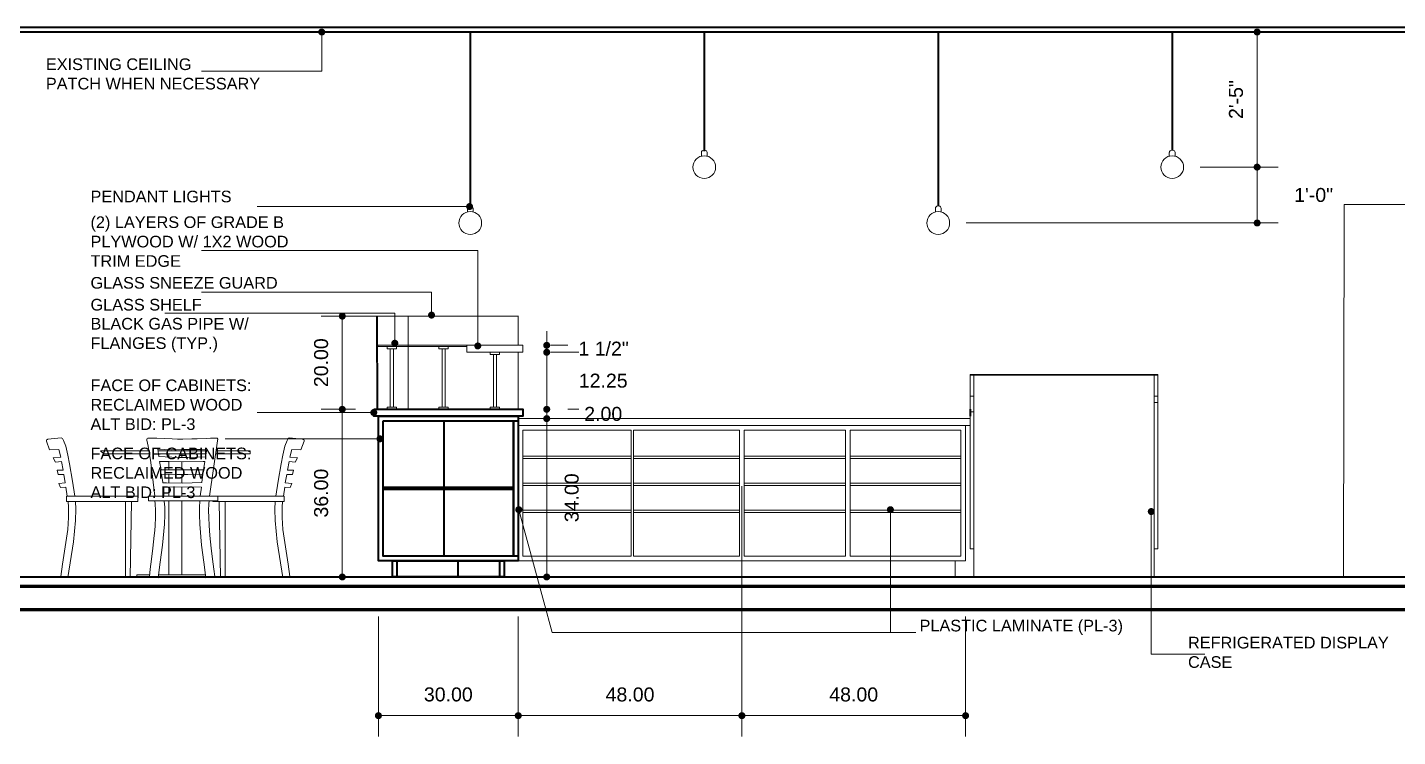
# Model space of a CAD drawing. Extents: x -566 to 72611, y -487 to 32334.
# Drawn here: x 179.1 to 473.2, y 659.2 to 811.4 of the extents above; entities that cross this region are included whole.
import ezdxf

# ---------------------------------------------------------------- set-up
doc = ezdxf.new("R2010")
doc.units = 0
doc.header["$LTSCALE"] = 0.5
doc.header["$MEASUREMENT"] = 0
doc.layers.get('0').update_dxf_attribs({"color": 20, "linetype": 'CONTINUOUS'})
doc.layers.get('DEFPOINTS').update_dxf_attribs({"linetype": 'CONTINUOUS', "lineweight": 5})
for name, color, linetype, lineweight in [('Annotations', 40, 'CONTINUOUS', 5), ('Framing', 142, 'CONTINUOUS', 35), ('viewed', 160, 'CONTINUOUS', 13), ('walls', 191, 'CONTINUOUS', 60)]:
    doc.layers.add(name, color=color, linetype=linetype, lineweight=lineweight)
doc.layers.add('layout', color=7, linetype='CONTINUOUS', lineweight=5, true_color=0xcfcfcf)
doc.styles.get("Standard").update_dxf_attribs({"font": 'arial.ttf'})
doc.dimstyles.new('Arch96', dxfattribs={"dimscale": 96, "dimtxt": 0.03125, "dimasz": 0.015625, "dimexe": 0.046875, "dimexo": 0.0625, "dimgap": 0.03125, "dimtad": 1, "dimtoh": 1, "dimdec": 4, "dimzin": 3, "dimdsep": 46, "dimlunit": 4, "dimtxsty": 'Standard', "dimblk": 'DOT', "dimcen": 0, "dimdle": 0.046875, "dimclrd": 256, "dimclre": 256, "dimclrt": 256, "dimaunit": 1, "dimadec": 3, "dimazin": 2, "dimtfac": 1, "dimtdec": 4, "dimtmove": 2, "dimatfit": 3, "dimldrblk": 'ARO14', "dimfxl": 1, "dimfrac": 2, "dimlwd": -1, "dimlwe": -1, "dimarcsym": 0})
doc.dimstyles.new('Arch96 IN', dxfattribs={"dimscale": 96, "dimtxt": 0.03125, "dimasz": 0.015625, "dimexe": 0.046875, "dimexo": 0.125, "dimgap": 0.03125, "dimtad": 1, "dimtoh": 1, "dimzin": 3, "dimdsep": 46, "dimtxsty": 'Standard', "dimblk": 'DOT', "dimcen": 0, "dimdle": 0.046875, "dimclrd": 256, "dimclre": 256, "dimclrt": 256, "dimaunit": 1, "dimadec": 3, "dimazin": 2, "dimtfac": 1, "dimtmove": 2, "dimatfit": 3, "dimldrblk": 'ARO14', "dimfxl": 1, "dimfrac": 2, "dimlwd": -1, "dimlwe": -1, "dimarcsym": 0})

# ---------------------------------------------------------------- blocks, each defined once
blk = doc.blocks.new('_Dot')
at = {"color": 0, "linetype": 'ByBlock', "lineweight": -2}
blk.add_line((-0.5, 0), (-1, 0), dxfattribs=at)
at = {"color": 0, "linetype": 'ByBlock', "const_width": 0.5}
blk.add_lwpolyline([(-0.25, 0, 1), (0.25, 0, 1)], format="xyb", close=True, dxfattribs=at)
blk = doc.blocks.new('*D15')
at = {"layer": 'Annotations', "transparency": 16777216}
for p, q in [((249.54, 729.43), (242.21, 729.43)), ((246.71, 694.93), (246.71, 727.93)), ((249.54, 693.43), (242.21, 693.43))]:
    blk.add_line(p, q, dxfattribs=at)
at = {"layer": 'DEFPOINTS', "color": 0, "transparency": 16777216}
for p in [(246.71, 729.43), (261.54, 729.43), (261.54, 693.43)]:
    blk.add_point(p, dxfattribs=at)
at = {"layer": 'Annotations', "transparency": 16777216, "xscale": 1.5, "yscale": 1.5, "zscale": 1.5}
for p, rotation in [((246.71, 729.43), 90), ((246.71, 693.43), 270)]:
    blk.add_blockref('_Dot', p, dxfattribs=dict(at, rotation=rotation))
at = {"layer": 'Annotations', "transparency": 16777216, "insert": (242.18, 711.43), "char_height": 3, "attachment_point": 5, "rotation": 90}
blk.add_mtext('36.00', dxfattribs=at)
blk = doc.blocks.new('ARO14')
blk.add_line((0, 0), (-1.02, 0))
at = {"const_width": 0.0625}
blk.add_lwpolyline([(-0.77, 0.47), (0, 0), (-0.77, -0.47)], dxfattribs=at)
blk = doc.blocks.new('*D131')
at = {"layer": 'Annotations', "transparency": 16777216}
for p, q in [((430.95, 810.43), (447.55, 810.43)), ((443.05, 782.93), (443.05, 808.93)), ((430.83, 781.43), (447.55, 781.43))]:
    blk.add_line(p, q, dxfattribs=at)
at = {"layer": 'DEFPOINTS', "color": 0, "transparency": 16777216}
for p in [(424.95, 810.43), (443.05, 810.43), (424.83, 781.43)]:
    blk.add_point(p, dxfattribs=at)
at = {"layer": 'Annotations', "transparency": 16777216, "xscale": 1.5, "yscale": 1.5, "zscale": 1.5}
for p, rotation in [((443.05, 810.43), 90), ((443.05, 781.43), 270)]:
    blk.add_blockref('_Dot', p, dxfattribs=dict(at, rotation=rotation))
at = {"layer": 'Annotations', "transparency": 16777216, "insert": (438.52, 795.93), "char_height": 3, "attachment_point": 5, "rotation": 90}
blk.add_mtext('2\'-5"', dxfattribs=at)
blk = doc.blocks.new('*D132')
at = {"layer": 'Annotations', "transparency": 16777216}
for p, q in [((430.83, 781.43), (447.55, 781.43)), ((443.05, 779.93), (443.05, 770.93)), ((380.62, 769.43), (447.55, 769.43))]:
    blk.add_line(p, q, dxfattribs=at)
at = {"layer": 'DEFPOINTS', "color": 0, "transparency": 16777216}
for p in [(424.83, 781.43), (374.62, 769.43), (443.05, 769.43)]:
    blk.add_point(p, dxfattribs=at)
at = {"layer": 'Annotations', "transparency": 16777216, "xscale": 1.5, "yscale": 1.5, "zscale": 1.5}
for p, rotation in [((443.05, 781.43), 90), ((443.05, 769.43), 270)]:
    blk.add_blockref('_Dot', p, dxfattribs=dict(at, rotation=rotation))
at = {"layer": 'Annotations', "transparency": 16777216, "insert": (455.18, 775.43), "char_height": 3, "attachment_point": 5}
blk.add_mtext('1\'-0"', dxfattribs=at)
blk = doc.blocks.new('*D133')
at = {"layer": 'Annotations', "transparency": 16777216}
for p, q in [((332.47, 712.94), (332.47, 659.15)), ((284.47, 684.93), (284.47, 659.15)), ((285.97, 663.65), (330.97, 663.65))]:
    blk.add_line(p, q, dxfattribs=at)
at = {"layer": 'DEFPOINTS', "color": 0, "transparency": 16777216}
for p in [(332.47, 724.94), (284.47, 696.93), (332.47, 663.65)]:
    blk.add_point(p, dxfattribs=at)
at = {"layer": 'Annotations', "transparency": 16777216, "xscale": 1.5, "yscale": 1.5, "zscale": 1.5, "rotation": 180}
blk.add_blockref('_Dot', (284.47, 663.65), dxfattribs=at)
at = {"layer": 'Annotations', "transparency": 16777216, "xscale": 1.5, "yscale": 1.5, "zscale": 1.5}
blk.add_blockref('_Dot', (332.47, 663.65), dxfattribs=at)
at = {"layer": 'Annotations', "transparency": 16777216, "insert": (308.47, 668.18), "char_height": 3, "attachment_point": 5}
blk.add_mtext('48.00', dxfattribs=at)
blk = doc.blocks.new('*D134')
at = {"layer": 'Annotations', "transparency": 16777216}
for p, q in [((332.47, 712.94), (332.47, 659.15)), ((380.48, 684.93), (380.48, 659.15)), ((333.97, 663.65), (378.98, 663.65))]:
    blk.add_line(p, q, dxfattribs=at)
at = {"layer": 'DEFPOINTS', "color": 0, "transparency": 16777216}
for p in [(332.47, 724.94), (380.48, 696.93), (380.48, 663.65)]:
    blk.add_point(p, dxfattribs=at)
at = {"layer": 'Annotations', "transparency": 16777216, "xscale": 1.5, "yscale": 1.5, "zscale": 1.5, "rotation": 180}
blk.add_blockref('_Dot', (332.47, 663.65), dxfattribs=at)
at = {"layer": 'Annotations', "transparency": 16777216, "xscale": 1.5, "yscale": 1.5, "zscale": 1.5}
blk.add_blockref('_Dot', (380.48, 663.65), dxfattribs=at)
at = {"layer": 'Annotations', "transparency": 16777216, "insert": (356.47, 668.18), "char_height": 3, "attachment_point": 5}
blk.add_mtext('48.00', dxfattribs=at)
blk = doc.blocks.new('*D135')
at = {"layer": 'Annotations', "transparency": 16777216}
for p, q in [((254.47, 684.93), (254.47, 659.15)), ((284.47, 684.93), (284.47, 659.15)), ((282.97, 663.65), (255.97, 663.65))]:
    blk.add_line(p, q, dxfattribs=at)
at = {"layer": 'DEFPOINTS', "color": 0, "transparency": 16777216}
for p in [(254.47, 696.93), (284.47, 696.93), (254.47, 663.65)]:
    blk.add_point(p, dxfattribs=at)
at = {"layer": 'Annotations', "transparency": 16777216, "xscale": 1.5, "yscale": 1.5, "zscale": 1.5, "rotation": 180}
blk.add_blockref('_Dot', (254.47, 663.65), dxfattribs=at)
at = {"layer": 'Annotations', "transparency": 16777216, "xscale": 1.5, "yscale": 1.5, "zscale": 1.5}
blk.add_blockref('_Dot', (284.47, 663.65), dxfattribs=at)
at = {"layer": 'Annotations', "transparency": 16777216, "insert": (269.47, 668.19), "char_height": 3, "attachment_point": 5}
blk.add_mtext('30.00', dxfattribs=at)
blk = doc.blocks.new('*D136')
at = {"layer": 'Annotations', "transparency": 16777216}
for p, q in [((297.47, 741.68), (295.09, 741.68)), ((290.59, 730.93), (290.59, 740.18)), ((297.47, 729.43), (295.09, 729.43))]:
    blk.add_line(p, q, dxfattribs=at)
at = {"layer": 'DEFPOINTS', "color": 0, "transparency": 16777216}
for p in [(285.47, 741.68), (290.59, 741.68), (285.47, 729.43)]:
    blk.add_point(p, dxfattribs=at)
at = {"layer": 'Annotations', "transparency": 16777216, "xscale": 1.5, "yscale": 1.5, "zscale": 1.5}
for p, rotation in [((290.59, 741.68), 90), ((290.59, 729.43), 270)]:
    blk.add_blockref('_Dot', p, dxfattribs=dict(at, rotation=rotation))
at = {"layer": 'Annotations', "transparency": 16777216, "insert": (302.71, 735.56), "char_height": 3, "attachment_point": 5}
blk.add_mtext('12.25', dxfattribs=at)
blk = doc.blocks.new('*D137')
at = {"layer": 'Annotations', "transparency": 16777216}
for p, q in [((290.59, 744.67), (290.59, 746.17)), ((290.59, 741.68), (290.59, 743.17)), ((291.47, 743.17), (295.09, 743.17)), ((291.47, 741.68), (295.09, 741.68)), ((290.59, 740.18), (290.59, 738.68))]:
    blk.add_line(p, q, dxfattribs=at)
at = {"layer": 'DEFPOINTS', "color": 0, "transparency": 16777216}
for p in [(285.47, 743.17), (285.47, 741.68), (290.59, 743.17)]:
    blk.add_point(p, dxfattribs=at)
at = {"layer": 'Annotations', "transparency": 16777216, "xscale": 1.5, "yscale": 1.5, "zscale": 1.5}
for p, rotation in [((290.59, 743.17), 270), ((290.59, 741.68), 90)]:
    blk.add_blockref('_Dot', p, dxfattribs=dict(at, rotation=rotation))
at = {"layer": 'Annotations', "transparency": 16777216, "insert": (302.79, 742.43), "char_height": 3, "attachment_point": 5}
blk.add_mtext('1 1/2"', dxfattribs=at)
blk = doc.blocks.new('*D138')
at = {"layer": 'Annotations', "transparency": 16777216}
for p, q in [((290.59, 730.93), (290.59, 732.43)), ((290.59, 729.43), (290.59, 727.43)), ((297.47, 729.43), (295.09, 729.43)), ((296.47, 727.43), (295.09, 727.43)), ((290.59, 725.93), (290.59, 724.43))]:
    blk.add_line(p, q, dxfattribs=at)
at = {"layer": 'DEFPOINTS', "color": 0, "transparency": 16777216}
for p in [(285.47, 729.43), (284.47, 727.43), (290.59, 727.43)]:
    blk.add_point(p, dxfattribs=at)
at = {"layer": 'Annotations', "transparency": 16777216, "xscale": 1.5, "yscale": 1.5, "zscale": 1.5}
for p, rotation in [((290.59, 729.43), 270), ((290.59, 727.43), 90)]:
    blk.add_blockref('_Dot', p, dxfattribs=dict(at, rotation=rotation))
at = {"layer": 'Annotations', "transparency": 16777216, "insert": (302.71, 728.43), "char_height": 3, "attachment_point": 5}
blk.add_mtext('2.00', dxfattribs=at)
blk = doc.blocks.new('*D139')
at = {"layer": 'Annotations', "transparency": 16777216}
for p, q in [((296.47, 727.43), (295.09, 727.43)), ((290.59, 725.93), (290.59, 694.93)), ((354.2, 693.43), (286.09, 693.43))]:
    blk.add_line(p, q, dxfattribs=at)
at = {"layer": 'DEFPOINTS', "color": 0, "transparency": 16777216}
for p in [(284.47, 727.43), (290.59, 693.43), (366.2, 693.43)]:
    blk.add_point(p, dxfattribs=at)
at = {"layer": 'Annotations', "transparency": 16777216, "xscale": 1.5, "yscale": 1.5, "zscale": 1.5}
for p, rotation in [((290.59, 727.43), 90), ((290.59, 693.43), 270)]:
    blk.add_blockref('_Dot', p, dxfattribs=dict(at, rotation=rotation))
at = {"layer": 'Annotations', "transparency": 16777216, "insert": (295.96, 710.43), "char_height": 3, "attachment_point": 5, "rotation": 90}
blk.add_mtext('34.00', dxfattribs=at)
blk = doc.blocks.new('*D140')
at = {"layer": 'Annotations', "transparency": 16777216}
for p, q in [((258.73, 749.43), (242.21, 749.43)), ((246.71, 730.93), (246.71, 747.93)), ((249.54, 729.43), (242.21, 729.43))]:
    blk.add_line(p, q, dxfattribs=at)
at = {"layer": 'DEFPOINTS', "color": 0, "transparency": 16777216}
for p in [(246.71, 749.43), (270.73, 749.43), (261.54, 729.43)]:
    blk.add_point(p, dxfattribs=at)
at = {"layer": 'Annotations', "transparency": 16777216, "xscale": 1.5, "yscale": 1.5, "zscale": 1.5}
for p, rotation in [((246.71, 749.43), 90), ((246.71, 729.43), 270)]:
    blk.add_blockref('_Dot', p, dxfattribs=dict(at, rotation=rotation))
at = {"layer": 'Annotations', "transparency": 16777216, "insert": (242.18, 739.43), "char_height": 3, "attachment_point": 5, "rotation": 90}
blk.add_mtext('20.00', dxfattribs=at)

msp = doc.modelspace()

# ---------------------------------------------------------------- linework, layer by layer
at = {"layer": 'Framing'}
for p, q in [((532.52083, 811.42877), (0.00018, 811.42877)), ((532.52083, 810.42877), (0.00023, 810.42877)), ((381.47577, 729.43022), (381.47577, 727.94157)), ((268.48981, 726.94157, 50.42839), (268.48981, 712.68517, 50.42839)), ((268.48981, 712.18517, 50.42839), (268.48981, 697.92877, 50.42839)), ((271.48981, 696.92877, 50.42839), (271.48981, 693.42877, 50.42839)), ((0.00592, 693.42877), (762.5, 693.42877))]:
    msp.add_line(p, q, dxfattribs=at)
for points in [[(253.46925, 729.43022), (285.46925, 729.43022), (285.46925, 727.94157), (253.46925, 727.94157)], [(254.46925, 727.94157), (284.46925, 727.94157), (284.46925, 696.92877), (254.46925, 696.92877)], [(255.46925, 726.94157), (283.46925, 726.94157), (283.46925, 697.92877), (255.46925, 697.92877)], [(283.46925, 726.94157), (284.46925, 726.94157), (284.46925, 697.92877), (283.46925, 697.92877)], [(257.46925, 696.92877), (281.46925, 696.92877), (281.46925, 693.42877), (257.46925, 693.42877)], [(258.46925, 696.92877), (280.46925, 696.92877), (280.46925, 693.42877), (258.46925, 693.42877)]]:
    msp.add_lwpolyline(points, close=True, dxfattribs=at)
msp.add_lwpolyline([(283.46925, 712.18517), (255.46925, 712.18517), (255.46925, 712.68517), (283.46925, 712.68517)], dxfattribs=at)
at = {"layer": 'layout'}
for points in [[(183.51851, 723.03442), (186.41215, 723.29127), (186.65216, 723.15412), (186.85788, 722.74268), (187.37218, 721.54263), (187.81792, 719.58826), (188.14364, 717.7539), (188.81224, 714.03375), (189.32655, 710.77648), (187.68077, 710.77648), (187.40065, 712.73084), (186.24071, 712.66227), (185.86355, 713.51945), (187.26717, 713.61601), (186.92475, 715.45483), (185.7264, 715.40524), (185.48639, 716.33099), (186.79823, 716.38095), (186.46358, 718.20821), (185.17781, 718.07963), (184.6635, 719.00538), (186.28924, 719.17418), (185.89784, 720.8226), (183.90919, 720.71974), (183.22345, 722.60553), (183.25632, 722.81125), (183.31385, 722.92344), (183.42316, 722.97518), (183.52673, 723.04991)], [(205.20136, 720.4804), (194.81248, 720.47973), (195.55447, 719.83456), (205.309, 719.83456)], [(217.57248, 720.4812), (207.18115, 720.48053)], [(219.53653, 719.83456), (226.94303, 719.83456), (226.94387, 720.48181), (219.63069, 720.48133)], [(238.23784, 723.03442), (235.34421, 723.29127), (235.1042, 723.15412), (234.89848, 722.74268), (234.38417, 721.54263), (233.93844, 719.58826), (233.61271, 717.7539), (232.94411, 714.03375), (232.4298, 710.77648), (234.07559, 710.77648), (234.3557, 712.73084), (235.51564, 712.66227), (235.8928, 713.51945), (234.48918, 713.61601), (234.8316, 715.45483), (236.02995, 715.40524), (236.26996, 716.33099), (234.95813, 716.38095), (235.29278, 718.20821), (236.57854, 718.07963), (237.09285, 719.00538), (235.46711, 719.17418), (235.85851, 720.8226), (237.84717, 720.71974), (238.53291, 722.60553), (238.50003, 722.81125), (238.4425, 722.92344), (238.33319, 722.97518), (238.22962, 723.04991)], [(207.28435, 719.83456), (217.46831, 719.83456)], [(209.48716, 718.19462), (209.48694, 716.43385)], [(212.26453, 719.10824), (212.26462, 719.83456), (209.48736, 719.83456), (209.48728, 719.19153)], [(212.26419, 716.43385), (212.26441, 718.13998)], [(209.48682, 715.46581), (209.48659, 713.61876)], [(212.26384, 713.5982), (212.26407, 715.44925)], [(209.48648, 712.75424), (209.48624, 710.78546)], [(212.26349, 710.78546), (212.26374, 712.74934)], [(209.48611, 709.79955), (209.48413, 693.86107), (212.26139, 693.86107), (212.26337, 709.79955)], [(219.9858, 710.77648), (234.24702, 710.77648), (234.24702, 709.645), (218.92069, 709.645), (218.92069, 709.79955)], [(205.3476, 693.86107), (202.58871, 693.86107), (202.58871, 693.42877), (219.15681, 693.42877), (219.15681, 693.50637)], [(217.34911, 693.86107), (207.28307, 693.86107)]]:
    msp.add_lwpolyline(points, dxfattribs=at)
for points in [[(219.84207, 723.22269), (219.97922, 723.01697), (219.94493, 722.63981), (218.21913, 710.78546), (216.18683, 710.78546), (216.46267, 712.74193), (208.42627, 712.75611), (208.42279, 710.78546), (206.47996, 710.78546), (205.61292, 718.01106), (205.02541, 721.53614), (204.76854, 722.80145), (204.77289, 723.03412), (204.8586, 723.17126), (204.97861, 723.22269), (205.12499, 723.21478), (206.13837, 723.26264), (206.89546, 723.22282), (210.20739, 723.08555), (211.38108, 723.04528), (212.50463, 723.05126), (214.42471, 723.08555), (215.55618, 723.11983), (217.61341, 723.18841), (218.4363, 723.25698)], [(217.633, 720.85688), (217.3734, 719.24539), (213.56753, 719.10824), (211.5103, 719.10824), (207.37318, 719.27857), (207.11987, 720.86404), (210.00167, 720.75402), (212.25135, 720.76437), (216.29335, 720.8226)], [(217.21844, 718.19895), (216.95802, 716.43385), (207.84158, 716.43385), (207.51585, 718.19963), (209.53879, 718.19449), (212.71035, 718.13106), (216.84865, 718.20187)], [(216.81637, 715.47381), (216.56839, 713.6846), (212.38462, 713.59731), (209.00734, 713.62231), (208.25303, 713.65659), (208.17063, 713.68593), (207.92485, 715.47381), (211.27029, 715.45667), (213.56753, 715.43952)], [(187.81792, 693.29006), (189.05225, 701.00465), (189.48084, 705.58198), (189.49798, 708.01637), (189.42941, 709.645), (187.86935, 709.645), (187.92078, 708.41067), (187.93792, 706.21629), (187.81792, 703.64476), (186.68644, 696.20446), (186.275, 693.49578)], [(202.83567, 710.77648), (187.50933, 710.77648), (187.50933, 709.645), (202.83567, 709.645)], [(200.16127, 693.32434), (200.16127, 709.645), (201.49762, 709.645), (201.18988, 693.32434)], [(205.09446, 710.78546), (219.9858, 710.78546), (219.9858, 709.79955), (205.09446, 709.79955)], [(207.21332, 693.26547), (207.60166, 696.58162), (208.11596, 700.28463), (208.52741, 704.77624), (208.59598, 706.79917), (208.59598, 708.41067), (208.49114, 709.72478), (208.45884, 709.79955), (206.49888, 709.79955), (206.53876, 709.1307), (206.60733, 707.69064), (206.59019, 706.16486), (206.52161, 704.50194), (206.45304, 703.40475), (206.35018, 702.30756), (206.05874, 699.59888), (205.75015, 697.23307), (205.51014, 695.10727), (205.30442, 693.53007)], [(217.41886, 693.26547), (217.03052, 696.58162), (216.51622, 700.28463), (216.10477, 704.77624), (216.0362, 706.79917), (216.0362, 708.41067), (216.14104, 709.72478), (216.16556, 709.79955), (218.13407, 709.79955), (218.09342, 709.1307), (218.02485, 707.69064), (218.04199, 706.16486), (218.11057, 704.50194), (218.17914, 703.40475), (218.282, 702.30756), (218.57344, 699.59888), (218.88203, 697.23307), (219.12204, 695.10727), (219.32776, 693.53007)], [(221.59508, 693.32434), (221.59508, 709.645), (220.25873, 709.645), (220.56647, 693.32434)], [(233.93844, 693.29006), (232.7041, 701.00465), (232.27551, 705.58198), (232.25837, 708.01637), (232.32694, 709.645), (233.88701, 709.645), (233.83558, 708.41067), (233.81843, 706.21629), (233.93844, 703.64476), (235.06991, 696.20446), (235.48136, 693.49578)]]:
    msp.add_lwpolyline(points, close=True, dxfattribs=at)
at = {"layer": 'viewed'}
for p, q in [((274.06843, 773.12595), (274.06843, 810.42877)), ((274.30843, 773.12595), (274.30843, 810.42877)), ((324.28271, 784.84078), (324.28271, 810.42877)), ((324.52271, 784.84078), (324.52271, 810.42877)), ((374.497, 773.12595), (374.497, 810.42877)), ((374.737, 773.12595), (374.737, 810.42877)), ((424.71128, 785.01614), (424.71128, 810.42877)), ((424.95128, 785.01614), (424.95128, 810.42877)), ((323.77686, 783.78186), (323.77686, 784.57655)), ((325.02856, 783.78186), (325.02856, 784.57655)), ((424.20543, 783.78186), (424.20543, 784.57655)), ((425.45713, 783.78186), (425.45713, 784.57655)), ((461.75313, 773.42877), (461.58308, 693.42877)), ((532.52083, 773.42877), (461.75313, 773.42877)), ((273.56258, 771.78186), (273.56258, 772.57655)), ((274.81427, 771.78186), (274.81427, 772.57655)), ((373.99115, 771.78186), (373.99115, 772.57655)), ((375.24285, 771.78186), (375.24285, 772.57655)), ((254.04785, 749.42879), (254.09928, 729.41308)), ((254.29785, 749.42957), (254.34928, 729.41386)), ((254.29789, 749.42893), (284.5001, 749.44594)), ((260.88641, 749.42879, 50.53082), (260.88641, 729.41308, 50.53082)), ((284.45998, 749.44591), (284.46151, 743.17345)), ((273.48784, 743.17345, -20), (254.30709, 743.17278)), ((254.30709, 743.17278), (254.30709, 742.92278)), ((273.46925, 742.92473, -58.24962), (254.30709, 742.92278)), ((284.46235, 741.68479), (284.46925, 729.43022)), ((421.76311, 736.72494), (381.47577, 736.72494)), ((421.76311, 736.72494), (381.47577, 736.72494)), ((421.76311, 736.72494), (381.47577, 736.72494)), ((420.94022, 736.90481), (382.26437, 736.90481)), ((382.26437, 732.25728), (381.47577, 732.25728)), ((421.76311, 732.25728), (420.94022, 732.25728)), ((421.76311, 730.85555), (420.94022, 730.85555)), ((382.26437, 728.85555), (381.47577, 728.85555)), ((308.72588, 697.92877), (308.72588, 724.94157)), ((309.22588, 697.92877), (309.22588, 724.94157)), ((331.97251, 697.92877), (331.97251, 724.94157)), ((332.97251, 697.92877), (332.97251, 724.94157)), ((354.71914, 724.94157), (354.71914, 697.92877)), ((355.71914, 724.94157), (355.71914, 697.92877))]:
    msp.add_line(p, q, dxfattribs=at)
for points in [[(256.35945, 742.44343), (258.35945, 742.44343), (258.35945, 742.92345), (256.35945, 742.92345)], [(257.01803, 742.44343), (257.708, 742.44343), (257.708, 729.91595), (257.01803, 729.91595)], [(267.459, 742.44343), (269.459, 742.44343), (269.459, 742.92345), (267.459, 742.92345)], [(268.11757, 742.44343), (268.80754, 742.44343), (268.80754, 729.91595), (268.11757, 729.91595)], [(278.48045, 741.20478), (280.48045, 741.20478), (280.48045, 741.68479), (278.48045, 741.68479)], [(279.13902, 741.20478), (279.82899, 741.20478), (279.82899, 729.91595), (279.13902, 729.91595)], [(382.26437, 693.42877), (420.94022, 693.42877), (420.94022, 736.72494), (382.26437, 736.72494)], [(256.36301, 729.43022), (258.36301, 729.43022), (258.36301, 729.91024), (256.36301, 729.91024)], [(267.46256, 729.43022), (269.46256, 729.43022), (269.46256, 729.91024), (267.46256, 729.91024)], [(278.48401, 729.43022), (280.48401, 729.43022), (280.48401, 729.91024), (278.48401, 729.91024)], [(380.47577, 725.94157), (284.46925, 725.94157), (284.46925, 696.92877), (380.47577, 696.92877)], [(285.46925, 724.94157), (308.72588, 724.94157), (308.72588, 697.92877), (285.46925, 697.92877)], [(309.22588, 697.92877), (331.97251, 697.92877), (331.97251, 724.94157), (309.22588, 724.94157)]]:
    msp.add_lwpolyline(points, close=True, dxfattribs=at)
for points in [[(282.8178, 741.68479), (273.46925, 741.68479), (273.46925, 743.17345), (282.8178, 743.17345)], [(282.8178, 743.17345), (285.46925, 743.17345), (285.46925, 741.68479), (283.49165, 741.68479)], [(282.8178, 743.17345), (283.49165, 743.17345)], [(283.49165, 741.68479), (282.8178, 741.68479)], [(382.26437, 736.72494), (382.26437, 699.4633), (381.47577, 699.4633), (381.47577, 736.90481), (382.26437, 736.90481)], [(420.94022, 736.72494), (420.94022, 699.4633), (421.76311, 699.4633), (421.76311, 736.90481), (420.94022, 736.90481)], [(283.46925, 725.94157), (283.46925, 726.94157)], [(284.46925, 727.43022), (381.47577, 727.43022)], [(381.47577, 725.94157), (284.46925, 725.94157)], [(354.71914, 697.92877), (332.97251, 697.92877), (332.97251, 724.94157), (354.71914, 724.94157)], [(355.71914, 724.94157), (379.47577, 724.94157), (379.47577, 697.92877), (355.71914, 697.92877)], [(308.72588, 718.88901), (285.46925, 718.88901), (285.46925, 719.38901), (308.72588, 719.38901)], [(309.22588, 719.38901), (331.97251, 719.38901), (331.97251, 718.88901), (309.22588, 718.88901)], [(354.71914, 718.88901), (332.97251, 718.88901), (332.97251, 719.38901), (354.71914, 719.38901)], [(355.71914, 719.38901), (379.47577, 719.38901), (379.47577, 718.88901), (355.71914, 718.88901)], [(308.72588, 713.08645), (285.46925, 713.08645), (285.46925, 713.58645), (308.72588, 713.58645)], [(309.22588, 713.58645), (331.97251, 713.58645), (331.97251, 713.08645), (309.22588, 713.08645)], [(354.71914, 713.08645), (332.97251, 713.08645), (332.97251, 713.58645), (354.71914, 713.58645)], [(355.71914, 713.58645), (379.47577, 713.58645), (379.47577, 713.08645), (355.71914, 713.08645)], [(308.72588, 707.28389), (285.46925, 707.28389), (285.46925, 707.78389), (308.72588, 707.78389)], [(309.22588, 707.78389), (331.97251, 707.78389), (331.97251, 707.28389), (309.22588, 707.28389)], [(354.71914, 707.28389), (332.97251, 707.28389), (332.97251, 707.78389), (354.71914, 707.78389)], [(355.71914, 707.78389), (379.47577, 707.78389), (379.47577, 707.28389), (355.71914, 707.28389)], [(287.46925, 696.92877), (378.26437, 696.92877), (378.26437, 693.42877), (287.46925, 693.42877)]]:
    msp.add_lwpolyline(points, dxfattribs=at)
for centre in [(324.40271, 781.42744), (424.83128, 781.42744), (274.18843, 769.42744), (374.617, 769.42744)]:
    msp.add_circle(centre, 2.43618, dxfattribs=at)
for centre in [(324.40271, 784.49479), (424.83128, 784.49479), (274.18843, 772.49479), (374.617, 772.49479)]:
    msp.add_arc(centre, 0.63117, 352.5569624, 187.4430376, dxfattribs=at)
at = {"layer": 'walls'}
for p, q in [((-5.10286, 691.42877), (767.5, 691.42877)), ((-5.10286, 686.42877), (767.5, 686.42877))]:
    msp.add_line(p, q, dxfattribs=at)

# ---------------------------------------------------------------- texts
at = {"layer": 'Annotations', "char_height": 2.5, "attachment_point": 1}
for s, width, insert in [('EXISTING CEILING\\PPATCH WHEN NECESSARY', 49.0944694, (183.1014, 804.76986, 34)), ('PENDANT LIGHTS', 49.0944694, (192.67638, 776.36887, 34)), ('(2) LAYERS OF GRADE B PLYWOOD W/ 1X2 WOOD TRIM EDGE', 49.0944694, (192.67638, 770.856, 34)), ('GLASS SNEEZE GUARD', 49.0944694, (192.67638, 757.83272, 34)), ('GLASS SHELF', 49.0944694, (192.67638, 753.14025, 34)), ('{\\fHelvetica|b0|i0|c0|p2;BLACK GAS PIPE W/ FLANGES (TYP.)}', 49.0944694, (192.67638, 749.05678, 34)), ('FACE OF CABINETS: RECLAIMED WOOD\\PALT BID: PL-3', 49.0944694, (192.67638, 735.82976, 34)), ('FACE OF CABINETS: RECLAIMED WOOD\\PALT BID: PL-3', 49.0944694, (192.67638, 721.19888, 34)), ('{\\f@Arial Unicode MS|b0|i0|c0|p34; PLASTIC LAMINATE (PL-3)}', 49.0944694, (369.62936, 684.23555, 34)), ('REFRIGERATED DISPLAY CASE', 43.9043512, (428.21678, 680.58106, 34))]:
    msp.add_mtext_dynamic_manual_height_columns(s, width=width, gutter_width=12.5, heights=[0], dxfattribs=dict(at, insert=insert))

# ---------------------------------------------------------------- dimensions: what is measured, and where the dimension line sits
at = {"layer": 'Annotations'}
for base, p1, p2, dimstyle, picture, middle in [((443.05447, 810.42877), (424.83128, 781.42744), (424.95128, 810.42877), 'Arch96', '*D131', (438.52276, 795.92811)), ((443.05447, 769.42744), (424.83128, 781.42744), (374.617, 769.42744), 'Arch96', '*D132', (455.18135, 775.42744)), ((246.71253, 749.42879), (261.54231, 729.43022), (270.7275, 749.42879), 'Arch96 IN', '*D140', (242.18081, 739.42951)), ((290.58527, 743.17345), (285.46925, 741.68479), (285.46925, 743.17345), 'Arch96', '*D137', (302.78991, 742.42912)), ((290.58527, 741.68479), (285.46925, 729.43022), (285.46925, 741.68479), 'Arch96 IN', '*D136', (302.71214, 735.55751)), ((290.58527, 727.43022), (285.46925, 729.43022), (284.46925, 727.43022), 'Arch96 IN', '*D138', (302.71214, 728.43022)), ((246.71253, 729.43022), (261.54231, 693.42877), (261.54231, 729.43022), 'Arch96 IN', '*D15', (242.17978, 711.42949))]:
    dim = msp.add_linear_dim(base=base, p1=p1, p2=p2, angle=90, dimstyle=dimstyle, dxfattribs=at)
    dim.commit()
    dim.dimension.update_dxf_attribs({"geometry": picture, "text_midpoint": middle})
dim = msp.add_linear_dim(base=(290.58527, 693.42877), p1=(284.46925, 727.43022), p2=(366.20088, 693.42877), angle=90, dimstyle='Arch96 IN', dxfattribs=at)
dim.commit()
dim.dimension.update_dxf_attribs({"geometry": '*D139', "text_midpoint": (295.96393, 710.42949), "dimtype": 160})
for base, p1, p2, picture, middle in [((332.47251, 663.65264), (284.46925, 696.92877), (332.47251, 724.94157), '*D133', (308.47088, 668.18436)), ((380.47577, 663.65264), (332.47251, 724.94157), (380.47577, 696.92877), '*D134', (356.47414, 668.18436)), ((254.46925, 663.65264), (284.46925, 696.92877), (254.46925, 696.92877), '*D135', (269.46925, 668.18538))]:
    dim = msp.add_linear_dim(base=base, p1=p1, p2=p2, dimstyle='Arch96 IN', dxfattribs=at)
    dim.commit()
    dim.dimension.update_dxf_attribs({"geometry": picture, "text_midpoint": middle})

# ---------------------------------------------------------------- leaders
for points in [[(242.30399, 810.42877), (242.30399, 802.03036), (216.47742, 802.03036)], [(274.03547, 772.96251), (228.45493, 772.96251)], [(275.79124, 743.03415), (275.79124, 763.49163), (216.47742, 763.49163)], [(265.86724, 749.65718), (265.86724, 754.54558), (216.47742, 754.54558)], [(257.98669, 743.61435), (257.98669, 750.10204), (208.59687, 750.10204)], [(253.46925, 728.73473), (228.45493, 728.73473)], [(254.80629, 723.09082), (221.60553, 723.09082)], [(284.59095, 707.87426), (291.72756, 681.53145), (369.78293, 681.51452)], [(364.3507, 707.87426), (364.3507, 681.53145), (369.62936, 681.51452)], [(420.33174, 707.47254), (420.33174, 676.88564), (431.85902, 676.88564)]]:
    msp.add_leader(points, dimstyle='Arch96', override={"dimtad": 0, "dimldrblk": 'Dot'}, dxfattribs=at)

doc.saveas('drawing.dxf')
